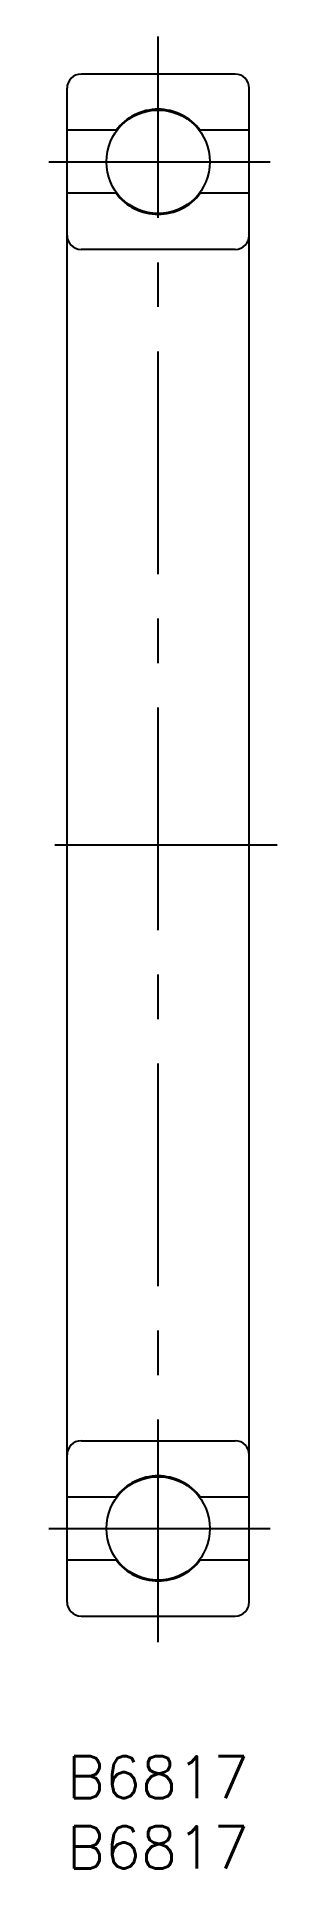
# Model space of a CAD drawing. Extents: x -2 to 15, y -8 to 123.
import ezdxf

# ---------------------------------------------------------------- set-up
doc = ezdxf.new("R2010")
doc.units = 0
doc.header["$LTSCALE"] = 0.5
doc.linetypes.add('CENTER', pattern=[50.8, 31.75, -6.35, 6.35, -6.35])
for name, color, linetype in [('MSM_CENTER', 1, 'CENTER'), ('MSM_CONTINUOUS', 7, 'CONTINUOUS'), ('MSM_PART_NUMBER', 7, 'CONTINUOUS')]:
    doc.layers.add(name, color=color, linetype=linetype)
doc.styles.get("Standard").update_dxf_attribs({"font": 'txt.shx', "height": 3, "bigfont": 'bigfont.shx'})

msp = doc.modelspace()

# ---------------------------------------------------------------- linework, layer by layer
at = {"layer": 'MSM_CENTER'}
for p, q in [((6.5, 8.14), (6.5, 122.68)), ((-1.29, 113.75), (14.5, 113.75)), ((15, 65), (-2.17, 65)), ((-1.29, 16.25), (14.5, 16.25))]:
    msp.add_line(p, q, dxfattribs=at)
at = {"layer": 'MSM_CONTINUOUS'}
for p, q in [((0, 11), (0, 119)), ((12, 120), (1, 120)), ((13, 11), (13, 119)), ((3.5, 116), (0, 116)), ((3.5, 116), (3.5, 115.89)), ((13, 116), (9.5, 116)), ((9.5, 116), (9.5, 115.89)), ((3.5, 111.5), (0, 111.5)), ((3.5, 111.5), (3.5, 111.61)), ((9.5, 111.5), (9.5, 111.61)), ((13, 111.5), (9.5, 111.5)), ((12, 107.5), (1, 107.5)), ((1, 22.5), (12, 22.5)), ((0, 18.5), (3.5, 18.5)), ((3.5, 18.5), (3.5, 18.39)), ((9.5, 18.5), (13, 18.5)), ((9.5, 18.5), (9.5, 18.39)), ((0, 14), (3.5, 14)), ((3.5, 14), (3.5, 14.11)), ((9.5, 14), (9.5, 14.11)), ((9.5, 14), (13, 14)), ((1, 10), (12, 10))]:
    msp.add_line(p, q, dxfattribs=at)
for centre in [(6.5, 113.75), (6.5, 16.25)]:
    msp.add_circle(centre, 3.69, dxfattribs=at)
for centre, radius, start, end in [((1, 119), 1, 90, 180), ((12, 119), 1, 0, 90), ((6.5, 113.75), 3.75, 36.8699, 143.1301), ((6.5, 113.75), 3.75, 216.8699, 323.1301), ((1, 108.5), 1, 180, 270), ((12, 108.5), 1, 270, 0), ((1, 21.5), 1, 90, 180), ((12, 21.5), 1, 0, 90), ((6.5, 16.25), 3.75, 36.8699, 143.1301), ((6.5, 16.25), 3.75, 216.8699, 323.1301), ((1, 11), 1, 180, 270), ((12, 11), 1, 270, 0)]:
    msp.add_arc(centre, radius, start, end, dxfattribs=at)

# ---------------------------------------------------------------- texts
at = {"layer": 'MSM_PART_NUMBER'}
for p in [(0, -3), (0, -8)]:
    msp.add_text('B6817', height=3, dxfattribs=at).set_placement(p)

doc.saveas('drawing.dxf')
